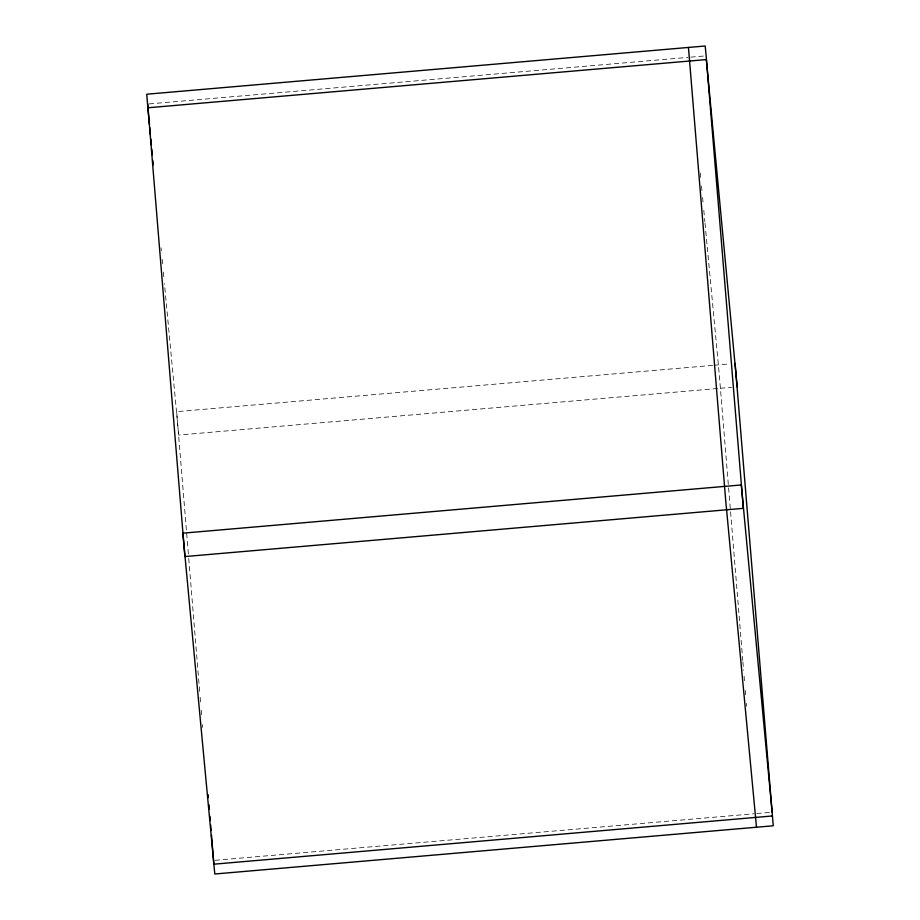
<?xml version="1.0" encoding="UTF-8"?>
<svg xmlns="http://www.w3.org/2000/svg" width="920" height="920" viewBox="0 0 920 920"><rect width="100%" height="100%" fill="white"/><g stroke="black" fill="none" stroke-linecap="round" stroke-linejoin="round"><path stroke-width="0.69" stroke-dasharray="4.6 3.45" d="M149.109 103.914L687.953 57.385M690.77 57.143L703.34 56.062M712.644 365.378L176.663 411.654L188.611 556.991M714.069 365.251L729.525 363.917M717.543 388.516L178.698 435.045L164.439 283.578M720.406 388.274L731.572 387.308M215.107 860.303L753.94 813.774M756.769 813.533L772.133 812.21M700.293 173.155L700.706 177.445M701.511 186.035L702.052 191.751M702.592 197.478L703.259 204.631M703.8 210.358L704.881 221.8M705.019 223.238L719.29 374.693L742.773 660.399M161.058 247.814L161.333 250.665M162.138 259.256L162.679 264.983M163.357 272.136L163.898 277.851M742.888 661.836L743.601 670.427M744.073 676.154L744.544 681.893M745.246 690.483L745.602 694.772M746.304 703.374L746.545 706.238M188.726 558.428L199.674 691.621M200.146 697.36L200.744 704.513M201.215 710.24L201.687 715.978M202.388 724.569L202.618 727.432"/><path stroke-width="1.38" d="M147.683 104.029L184.886 556.566L743.337 508.346L706.134 55.821L705.203 46L146.751 94.219L147.867 107.789L706.33 59.581L737.161 386.825M772.317 815.971L213.865 864.179L211.45 834.854M772.133 812.21L741.301 484.955L182.839 533.174L214.797 874L773.248 825.78L735.115 363.434M756.493 827.23L725.661 499.985L688.459 47.449M147.867 107.789L149.465 124.763M149.742 127.627L150.408 134.78M150.822 139.07L151.363 144.796M151.765 149.086L152.306 154.813M152.835 160.528L153.249 164.829M208.161 794.754L208.391 797.617M208.978 804.77L209.334 809.071M209.921 816.235L210.277 820.525M210.634 824.826L211.105 830.553"/></g></svg>
